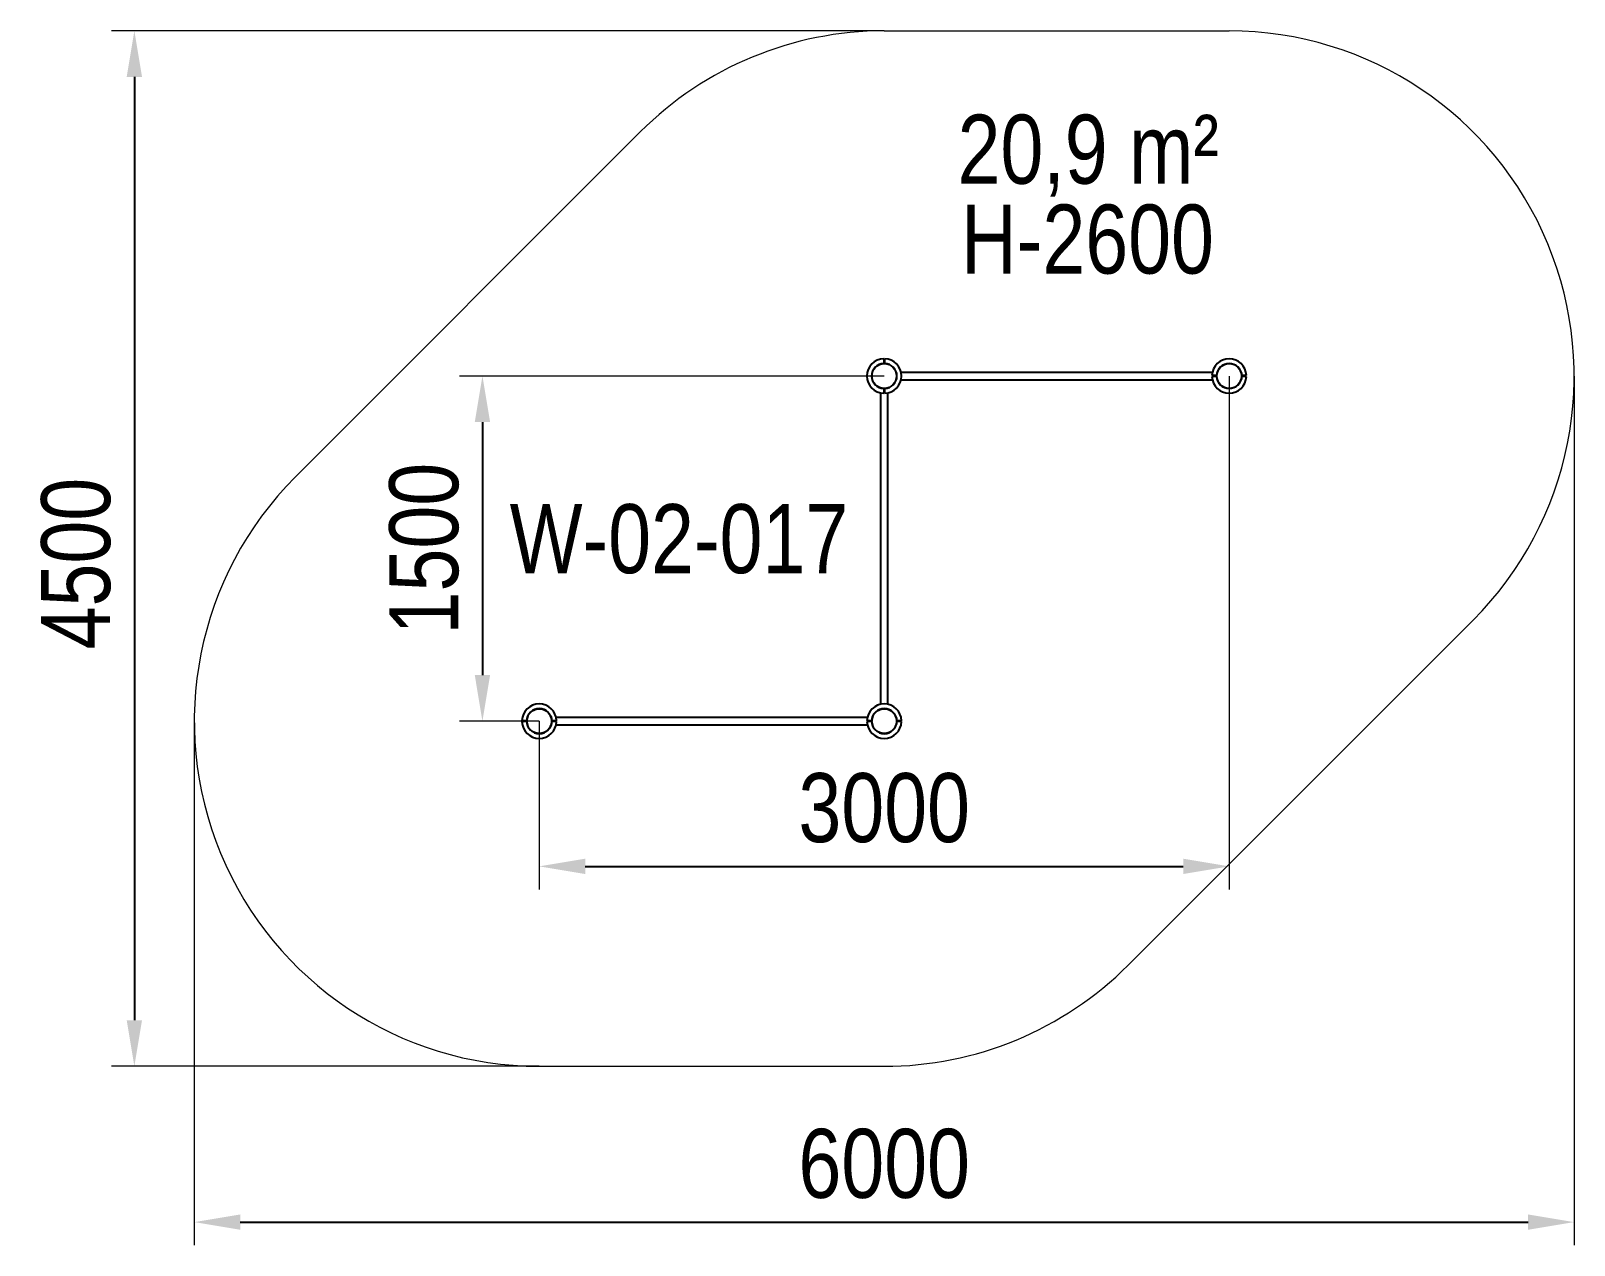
# Model space of a CAD drawing. Header units: millimetres. Extents: x -3691 to 3020, y -2778 to 2500.
import ezdxf

# ---------------------------------------------------------------- set-up
doc = ezdxf.new("R2010")
doc.units = ezdxf.units.MM
for name, color, linetype in [('DIKOM_АРТИКУЛ', 7, 'Continuous'), ('DIKOM_ЗОНА', 80, 'Continuous'), ('DIKOM_ОБЪЕКТ', 7, 'Continuous'), ('DIKOM_РАЗМЕР_ЗОНА', 7, 'Continuous'), ('DIKOM_РАЗМЕР_ОБЪЕКТА', 7, 'Continuous')]:
    doc.layers.add(name, color=color, linetype=linetype)
doc.styles.add('style1', font='arial.ttf', dxfattribs={"width": 0.8})
doc.dimstyles.new('1-50', dxfattribs={"dimtxt": 300, "dimasz": 200, "dimexe": 100, "dimexo": 0, "dimgap": 100, "dimtad": 1, "dimdec": 0, "dimtxsty": 'style1', "dimcen": 0, "dimclrd": 7, "dimclre": 7, "dimadec": 1, "dimazin": 2, "dimtfac": 1, "dimtdec": 0, "dimtmove": 0, "dimatfit": 3, "dimfxl": 0, "dimlwd": 25, "dimlwe": 18, "dimarcsym": 0})

# ---------------------------------------------------------------- blocks, each defined once
blk = doc.blocks.new('*D0')
at = {"layer": 'Defpoints', "color": 0, "transparency": 16777216}
for p in [(20, 999.5), (-1727, -500.5), (-1480, -500.5)]:
    blk.add_point(p, dxfattribs=at)
at = {"layer": 'DIKOM_РАЗМЕР_ОБЪЕКТА', "color": 7, "lineweight": 18, "transparency": 16777216}
for p, q in [((20, 999.5), (-1827, 999.5)), ((-1480, -500.5), (-1827, -500.5))]:
    blk.add_line(p, q, dxfattribs=at)
at = {"layer": 'DIKOM_РАЗМЕР_ОБЪЕКТА', "color": 7, "lineweight": 25, "transparency": 16777216}
blk.add_line((-1727, 799.5), (-1727, -300.5), dxfattribs=at)
at = {"layer": 'DIKOM_РАЗМЕР_ОБЪЕКТА', "color": 7, "transparency": 16777216}
for points in [[(-1760.3, 799.5), (-1693.7, 799.5), (-1727, 999.5)], [(-1760.3, -300.5), (-1693.7, -300.5), (-1727, -500.5)]]:
    blk.add_solid(points, dxfattribs=at)
at = {"layer": 'DIKOM_РАЗМЕР_ОБЪЕКТА', "color": 0, "transparency": 16777216, "insert": (-1980.2, 249.5), "char_height": 300, "attachment_point": 5, "rotation": 90, "style": 'style1'}
blk.add_mtext('1500', dxfattribs=at)
blk = doc.blocks.new('*D1')
at = {"layer": 'Defpoints', "color": 0, "transparency": 16777216}
for p in [(1520, 999.5), (-1480, -500.5), (1520, -1131.6)]:
    blk.add_point(p, dxfattribs=at)
at = {"layer": 'DIKOM_РАЗМЕР_ОБЪЕКТА', "color": 7, "lineweight": 18, "transparency": 16777216}
for p, q in [((1520, 999.5), (1520, -1231.6)), ((-1480, -500.5), (-1480, -1231.6))]:
    blk.add_line(p, q, dxfattribs=at)
at = {"layer": 'DIKOM_РАЗМЕР_ОБЪЕКТА', "color": 7, "lineweight": 25, "transparency": 16777216}
blk.add_line((-1280, -1131.6), (1320, -1131.6), dxfattribs=at)
at = {"layer": 'DIKOM_РАЗМЕР_ОБЪЕКТА', "color": 7, "transparency": 16777216}
for points in [[(-1280, -1098.3), (-1280, -1165), (-1480, -1131.6)], [(1320, -1098.3), (1320, -1165), (1520, -1131.6)]]:
    blk.add_solid(points, dxfattribs=at)
at = {"layer": 'DIKOM_РАЗМЕР_ОБЪЕКТА', "color": 0, "transparency": 16777216, "insert": (20, -878.4), "char_height": 300, "attachment_point": 5, "style": 'style1'}
blk.add_mtext('3000', dxfattribs=at)
blk = doc.blocks.new('*D2')
at = {"layer": 'Defpoints', "color": 0, "transparency": 16777216}
for p in [(20, 2499.5), (-3240.5, -2000.5), (-1480, -2000.5)]:
    blk.add_point(p, dxfattribs=at)
at = {"layer": 'DIKOM_РАЗМЕР_ЗОНА', "color": 7, "lineweight": 18, "transparency": 16777216}
for p, q in [((20, 2499.5), (-3340.5, 2499.5)), ((-1480, -2000.5), (-3340.5, -2000.5))]:
    blk.add_line(p, q, dxfattribs=at)
at = {"layer": 'DIKOM_РАЗМЕР_ЗОНА', "color": 7, "lineweight": 25, "transparency": 16777216}
blk.add_line((-3240.5, 2299.5), (-3240.5, -1800.5), dxfattribs=at)
at = {"layer": 'DIKOM_РАЗМЕР_ЗОНА', "color": 7, "transparency": 16777216}
for points in [[(-3273.8, 2299.5), (-3207.2, 2299.5), (-3240.5, 2499.5)], [(-3273.8, -1800.5), (-3207.2, -1800.5), (-3240.5, -2000.5)]]:
    blk.add_solid(points, dxfattribs=at)
at = {"layer": 'DIKOM_РАЗМЕР_ЗОНА', "color": 0, "transparency": 16777216, "insert": (-3493.7, 184.3), "char_height": 300, "attachment_point": 5, "rotation": 90, "style": 'style1'}
blk.add_mtext('4500', dxfattribs=at)
blk = doc.blocks.new('*D3')
at = {"layer": 'Defpoints', "color": 0, "transparency": 16777216}
for p in [(3020, 999.5), (-2980, -500.5), (3020, -2677.7)]:
    blk.add_point(p, dxfattribs=at)
at = {"layer": 'DIKOM_РАЗМЕР_ЗОНА', "color": 7, "lineweight": 18, "transparency": 16777216}
for p, q in [((3020, 999.5), (3020, -2777.7)), ((-2980, -500.5), (-2980, -2777.7))]:
    blk.add_line(p, q, dxfattribs=at)
at = {"layer": 'DIKOM_РАЗМЕР_ЗОНА', "color": 7, "lineweight": 25, "transparency": 16777216}
blk.add_line((-2780, -2677.7), (2820, -2677.7), dxfattribs=at)
at = {"layer": 'DIKOM_РАЗМЕР_ЗОНА', "color": 7, "transparency": 16777216}
for points in [[(-2780, -2644.4), (-2780, -2711), (-2980, -2677.7)], [(2820, -2644.4), (2820, -2711), (3020, -2677.7)]]:
    blk.add_solid(points, dxfattribs=at)
at = {"layer": 'DIKOM_РАЗМЕР_ЗОНА', "color": 0, "transparency": 16777216, "insert": (20, -2424.5), "char_height": 300, "attachment_point": 5, "style": 'style1'}
blk.add_mtext('6000', dxfattribs=at)

msp = doc.modelspace()

# ---------------------------------------------------------------- linework, layer by layer
at = {"layer": 'DIKOM_ЗОНА', "color": 3, "lineweight": 15}
for p, q in [((20, 2499.5), (1520, 2499.5)), ((-2540.7, 560.2), (-1040.7, 2060.2)), ((1080.7, -1561.2), (2580.7, -61.2)), ((-1480, -2000.5), (20, -2000.5))]:
    msp.add_line(p, q, dxfattribs=at)
for centre, start, end in [((20, 999.5), 90, 135), ((1520, 999.5), 315, 90.00026), ((-1480, -500.5), 135, 270), ((20, -500.5), 270, 315)]:
    msp.add_arc(centre, 1500, start, end, dxfattribs=at)
at = {"layer": 'DIKOM_ОБЪЕКТ'}
for p, q in [((18, 1074.5), (18, 1054)), ((18, 1074.5), (18, 1054)), ((22, 1074.5), (22, 1054)), ((22, 1074.5), (22, 1054)), ((1446.7, 1015.5), (93.3, 1015.5)), ((18, 945), (18, 924.5)), ((22, 945), (22, 924.5)), ((93.3, 983.5), (1446.7, 983.5)), ((1465.5, 1001.5), (1445, 1001.5)), ((1465.5, 997.5), (1445, 997.5)), ((1595, 1001.5), (1574.5, 1001.5)), ((1595, 1001.5), (1574.5, 1001.5)), ((1595, 997.5), (1574.5, 997.5)), ((1595, 997.5), (1574.5, 997.5)), ((4, 926.2), (4, -427.2)), ((36, -427.2), (36, 926.2)), ((-1534.5, -498.5), (-1555, -498.5)), ((-1534.5, -502.5), (-1555, -502.5)), ((-1405, -498.5), (-1425.5, -498.5)), ((-1405, -502.5), (-1425.5, -502.5)), ((-53.3, -484.5), (-1406.7, -484.5)), ((-1406.7, -516.5), (-53.3, -516.5)), ((-34.5, -498.5), (-55, -498.5)), ((-34.5, -502.5), (-55, -502.5)), ((95, -498.5), (74.5, -498.5)), ((95, -498.5), (74.5, -498.5)), ((95, -502.5), (74.5, -502.5)), ((95, -502.5), (74.5, -502.5))]:
    msp.add_line(p, q, dxfattribs=at)
for centre in [(20, 999.5), (1520, 999.5), (-1480, -500.5), (20, -500.5)]:
    msp.add_circle(centre, 54, dxfattribs=at)
for centre, radius, start, end in [((20, 999.5), 75, 91.52807, 268.47193), ((20, 999.5), 75, 271.52807, 88.47193), ((1520, 999.5), 75, 1.52807, 178.47193), ((20, 999.5), 54.5, 92.10307, 267.89693), ((20, 999.5), 54.5, 272.10307, 87.89693), ((1520, 999.5), 54.5, 2.10307, 177.89693), ((1520, 999.5), 75, 181.52807, 358.47193), ((1520, 999.5), 54.5, 182.10307, 357.89693), ((-1480, -500.5), 75, 1.52807, 178.47193), ((-1480, -500.5), 54.5, 2.10307, 177.89693), ((20, -500.5), 75, 1.52807, 178.47193), ((20, -500.5), 54.5, 2.10307, 177.89693), ((-1480, -500.5), 75, 181.52807, 358.47193), ((-1480, -500.5), 54.5, 182.10307, 357.89693), ((20, -500.5), 75, 181.52807, 358.47193), ((20, -500.5), 54.5, 182.10307, 357.89693)]:
    msp.add_arc(centre, radius, start, end, dxfattribs=at)

# ---------------------------------------------------------------- texts
at = {"layer": 'DIKOM_АРТИКУЛ', "color": 7, "linetype": 'Continuous', "lineweight": 15, "insert": (-1608.3, 442.6), "char_height": 300, "width": 2314.7, "attachment_point": 1, "style": 'style1'}
msp.add_mtext('W-02-017', dxfattribs=at)
at = {"layer": 'DIKOM_РАЗМЕР_ОБЪЕКТА', "char_height": 300, "width": 2314.7, "attachment_point": 1, "style": 'style1'}
for s, insert in [('20,9 m²', (339.1, 2135.3)), ('H-2600', (354.2, 1744.8))]:
    msp.add_mtext(s, dxfattribs=dict(at, insert=insert))

# ---------------------------------------------------------------- dimensions: what is measured, and where the dimension line sits
at = {"layer": 'DIKOM_РАЗМЕР_ЗОНА'}
dim = msp.add_linear_dim(base=(-3240.5, -2000.5), p1=(20, 2499.5), p2=(-1480, -2000.5), angle=90, dimstyle='1-50', dxfattribs=at)
dim.commit()
dim.dimension.update_dxf_attribs({"geometry": '*D2', "text_midpoint": (-3240.5, 184.3), "dimtype": 160})
dim = msp.add_linear_dim(base=(3020, -2677.7), p1=(-2980, -500.5), p2=(3020, 999.5), dimstyle='1-50', dxfattribs=at)
dim.commit()
dim.dimension.update_dxf_attribs({"geometry": '*D3', "text_midpoint": (20, -2677.7), "dimtype": 160})
at = {"layer": 'DIKOM_РАЗМЕР_ОБЪЕКТА'}
dim = msp.add_linear_dim(base=(-1727, -500.5), p1=(20, 999.5), p2=(-1480, -500.5), angle=90, dimstyle='1-50', dxfattribs=at)
dim.commit()
dim.dimension.update_dxf_attribs({"geometry": '*D0', "text_midpoint": (-1727, 249.5), "dimtype": 160})
dim = msp.add_linear_dim(base=(1520, -1131.6), p1=(-1480, -500.5), p2=(1520, 999.5), dimstyle='1-50', dxfattribs=at)
dim.commit()
dim.dimension.update_dxf_attribs({"geometry": '*D1', "text_midpoint": (20, -1131.6), "dimtype": 160})

doc.saveas('drawing.dxf')
